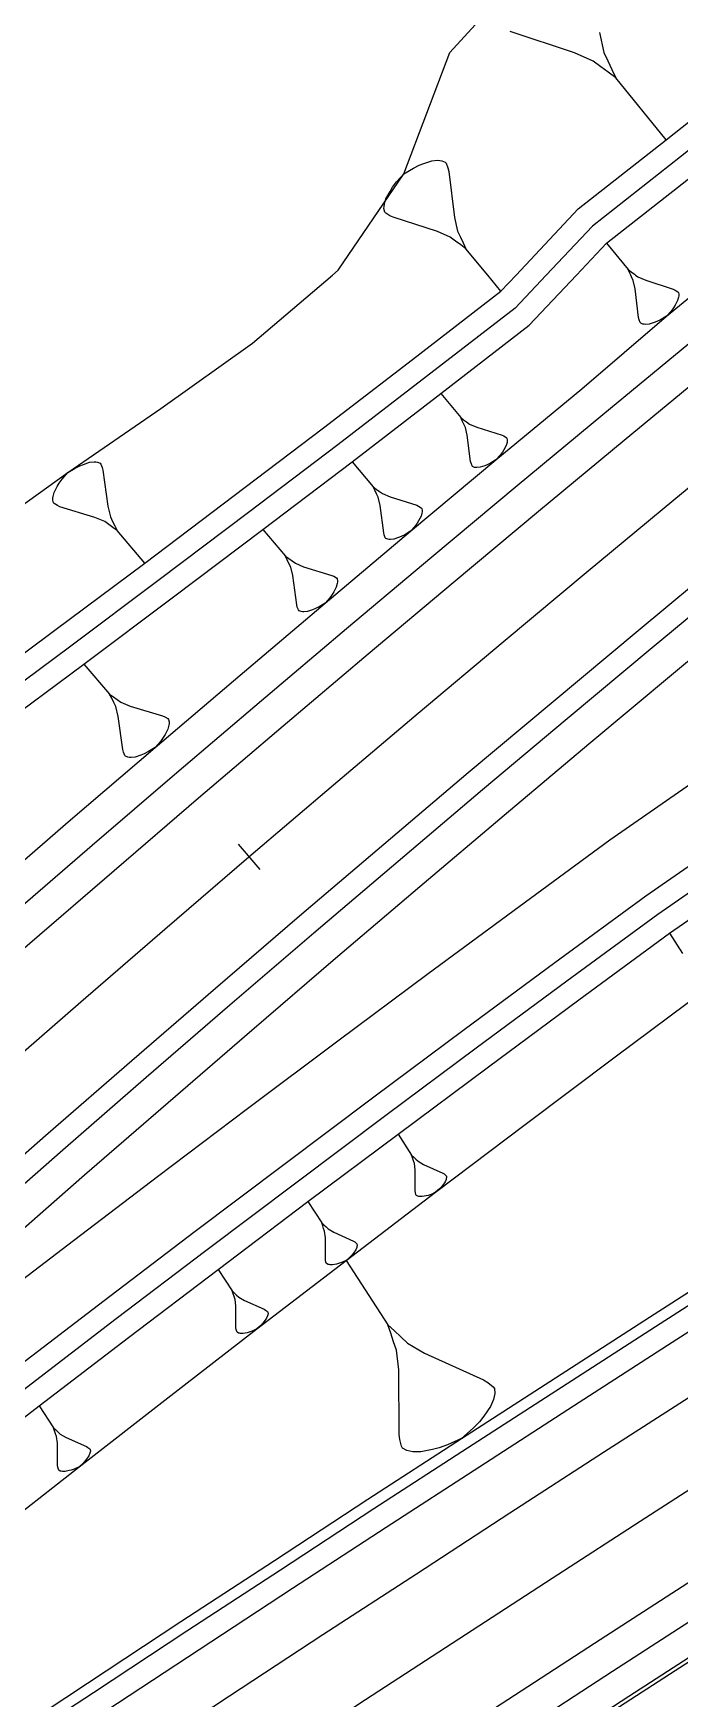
# Model space of a CAD drawing. Extents: x 387562 to 388546, y 804386 to 804945.
# Drawn here: x 387859.4 to 387888.5, y 804635.8 to 804710.9 of the extents above; entities that cross this region are included whole.
import ezdxf

# ---------------------------------------------------------------- set-up
doc = ezdxf.new("R2010")
doc.units = 0
doc.layers.get('0').update_dxf_attribs({"linetype": 'CONTINUOUS'})

msp = doc.modelspace()

# ---------------------------------------------------------------- linework, layer by layer
at = {"color": 7}
for p, q in [((387883.802, 804710.0188), (387880.9048, 804710.9698)), ((387884.9165, 804710.928), (387885.1176, 804710.0314)), ((387884.64, 804709.6417), (387883.802, 804710.0188)), ((387884.9794, 804709.3883), (387884.64, 804709.6417)), ((387885.1176, 804710.0314), (387885.2978, 804709.648)), ((387885.2978, 804709.648), (387885.4779, 804709.2647)), ((387885.3187, 804709.1348), (387884.9794, 804709.3883)), ((387885.6581, 804708.8813), (387885.3187, 804709.1348)), ((387885.4779, 804709.2647), (387885.6581, 804708.8813)), ((387887.931, 804706.0952), (387885.6581, 804708.8813)), ((387876.8022, 804704.9477), (387877.0107, 804705.0284)), ((387877.0107, 804705.0284), (387877.3731, 804705.1447)), ((387877.3731, 804705.1447), (387877.6266, 804705.1709)), ((387877.6266, 804705.1709), (387877.7261, 804705.1614)), ((387877.7261, 804705.1614), (387877.8256, 804705.152)), ((387877.8256, 804705.152), (387877.9702, 804705.0881)), ((387877.9702, 804705.0881), (387878.0153, 804705.0337)), ((387878.0153, 804705.0337), (387878.0959, 804704.8252)), ((387875.7767, 804704.1914), (387876.1129, 804704.5612)), ((387876.1129, 804704.5612), (387876.5393, 804704.822)), ((387876.5393, 804704.822), (387876.8022, 804704.9477)), ((387878.0959, 804704.8252), (387878.1315, 804704.6712)), ((387878.1315, 804704.6712), (387878.3861, 804702.5887)), ((387875.3032, 804703.4329), (387875.4855, 804703.7671)), ((387875.4855, 804703.7671), (387875.6039, 804703.9567)), ((387875.6039, 804703.9567), (387875.7767, 804704.1914)), ((387875.2111, 804702.9898), (387875.2205, 804703.0894)), ((387875.2467, 804702.8359), (387875.2111, 804702.9898)), ((387875.2205, 804703.0894), (387875.2299, 804703.1889)), ((387875.2299, 804703.1889), (387875.3032, 804703.4329)), ((387875.2917, 804702.7814), (387875.2467, 804702.8359)), ((387875.4813, 804702.663), (387875.2917, 804702.7814)), ((387875.6259, 804702.5991), (387875.4813, 804702.663)), ((387877.6236, 804701.9581), (387875.6259, 804702.5991)), ((387878.3861, 804702.5887), (387878.5286, 804701.9728)), ((387878.5286, 804701.9728), (387878.6543, 804701.7098)), ((387878.2018, 804701.7025), (387877.6236, 804701.9581)), ((387878.4365, 804701.5297), (387878.2018, 804701.7025)), ((387878.6711, 804701.3568), (387878.4365, 804701.5297)), ((387878.6543, 804701.7098), (387878.7801, 804701.4469)), ((387878.9058, 804701.184), (387878.6711, 804701.3568)), ((387878.7801, 804701.4469), (387878.9058, 804701.184)), ((387885.2364, 804701.4313), (387886.2099, 804700.246)), ((387879.8849, 804700), (387878.9058, 804701.184)), ((387880.4824, 804699.2775), (387879.8849, 804700)), ((387886.2099, 804700.246), (387886.3551, 804700.1384)), ((387886.2873, 804700.0828), (387886.2099, 804700.246)), ((387886.3266, 804700), (387886.2873, 804700.0828)), ((387886.3647, 804699.9195), (387886.3266, 804700)), ((387886.3551, 804700.1384), (387886.5002, 804700.0307)), ((387886.4421, 804699.7562), (387886.3647, 804699.9195)), ((387886.5292, 804699.374), (387886.4421, 804699.7562)), ((387886.5002, 804700.0307), (387886.5416, 804700)), ((387886.5416, 804700), (387886.6453, 804699.9231)), ((387886.6453, 804699.9231), (387887.0033, 804699.7634)), ((387887.0033, 804699.7634), (387888.2405, 804699.3619)), ((387886.6827, 804698.0824), (387886.5292, 804699.374)), ((387888.2405, 804699.3619), (387888.33, 804699.322)), ((387888.33, 804699.322), (387888.4473, 804699.2482)), ((387888.4848, 804698.9954), (387888.4388, 804698.8442)), ((387888.4473, 804699.2482), (387888.4751, 804699.2143)), ((387888.4751, 804699.2143), (387888.4969, 804699.1188)), ((387888.4908, 804699.0571), (387888.4848, 804698.9954)), ((387888.4969, 804699.1188), (387888.4908, 804699.0571)), ((387888.1437, 804698.375), (387887.9345, 804698.1464)), ((387888.2514, 804698.5201), (387888.1437, 804698.375)), ((387888.3251, 804698.6374), (387888.2514, 804698.5201)), ((387888.4388, 804698.8442), (387888.3251, 804698.6374)), ((387886.7045, 804697.9868), (387886.6827, 804698.0824)), ((387886.7541, 804697.8574), (387886.7045, 804697.9868)), ((387886.7819, 804697.8236), (387886.7541, 804697.8574)), ((387886.8714, 804697.7836), (387886.7819, 804697.8236)), ((387886.9331, 804697.7776), (387886.8714, 804697.7836)), ((387886.9948, 804697.7715), (387886.9331, 804697.7776)), ((387887.152, 804697.7873), (387886.9948, 804697.7715)), ((387887.3769, 804697.8586), (387887.152, 804697.7873)), ((387887.5063, 804697.9082), (387887.3769, 804697.8586)), ((387887.6696, 804697.9856), (387887.5063, 804697.9082)), ((387887.9345, 804698.1464), (387887.6696, 804697.9856)), ((387877.7729, 804694.6539), (387878.6697, 804693.5767)), ((387878.6697, 804693.5767), (387878.8029, 804693.4793)), ((387878.7414, 804693.428), (387878.6697, 804693.5767)), ((387878.8131, 804693.2793), (387878.7414, 804693.428)), ((387878.8029, 804693.4793), (387878.9362, 804693.3818)), ((387878.8848, 804693.1306), (387878.8131, 804693.2793)), ((387878.9667, 804692.7819), (387878.8848, 804693.1306)), ((387878.9362, 804693.3818), (387879.0695, 804693.2843)), ((387879.0695, 804693.2843), (387879.3976, 804693.1406)), ((387879.3976, 804693.1406), (387880.5305, 804692.7812)), ((387879.1149, 804691.6025), (387878.9667, 804692.7819)), ((387880.5305, 804692.7812), (387880.6125, 804692.7453)), ((387880.7149, 804692.3094), (387880.6123, 804692.1197)), ((387880.6125, 804692.7453), (387880.7202, 804692.6786)), ((387880.756, 804692.4478), (387880.7149, 804692.3094)), ((387880.7202, 804692.6786), (387880.7458, 804692.6478)), ((387880.7458, 804692.6478), (387880.7663, 804692.5606)), ((387880.7611, 804692.5042), (387880.756, 804692.4478)), ((387880.7663, 804692.5606), (387880.7611, 804692.5042)), ((387861.5129, 804691.401), (387861.6746, 804691.4661)), ((387861.6746, 804691.4661), (387861.9559, 804691.5605)), ((387861.9559, 804691.5605), (387862.1533, 804691.5836)), ((387862.1533, 804691.5836), (387862.231, 804691.5773)), ((387862.231, 804691.5773), (387862.3087, 804691.571)), ((387862.3087, 804691.571), (387862.4221, 804691.5227)), ((387862.4221, 804691.5227), (387862.4578, 804691.4807)), ((387862.4578, 804691.4807), (387862.5228, 804691.319)), ((387873.7749, 804691.5862), (387874.7237, 804690.4543)), ((387879.1354, 804691.5154), (387879.1149, 804691.6025)), ((387879.1814, 804691.3974), (387879.1354, 804691.5154)), ((387880.0172, 804691.5201), (387879.8685, 804691.4484)), ((387880.2583, 804691.6687), (387880.0172, 804691.5201)), ((387880.4481, 804691.8788), (387880.2583, 804691.6687)), ((387880.5456, 804692.0121), (387880.4481, 804691.8788)), ((387880.6123, 804692.1197), (387880.5456, 804692.0121)), ((387860.5889, 804690.6159), (387860.7212, 804690.8007)), ((387860.7212, 804690.8007), (387860.9795, 804691.0925)), ((387860.9795, 804691.0925), (387861.3092, 804691.3003)), ((387861.3092, 804691.3003), (387861.5129, 804691.401)), ((387862.5228, 804691.319), (387862.5522, 804691.1993)), ((387862.5522, 804691.1993), (387862.7724, 804689.5783)), ((387879.2071, 804691.3666), (387879.1814, 804691.3974)), ((387879.2891, 804691.3307), (387879.2071, 804691.3666)), ((387879.3455, 804691.3256), (387879.2891, 804691.3307)), ((387879.4019, 804691.3204), (387879.3455, 804691.3256)), ((387879.5455, 804691.3357), (387879.4019, 804691.3204)), ((387879.7506, 804691.4023), (387879.5455, 804691.3357)), ((387879.8685, 804691.4484), (387879.7506, 804691.4023)), ((387860.299, 804689.9357), (387860.3053, 804690.0134)), ((387860.3053, 804690.0134), (387860.3599, 804690.2044)), ((387860.3599, 804690.2044), (387860.4985, 804690.4669)), ((387860.4985, 804690.4669), (387860.5889, 804690.6159)), ((387874.7237, 804690.4543), (387874.8645, 804690.352)), ((387874.7998, 804690.2978), (387874.7237, 804690.4543)), ((387874.8759, 804690.1413), (387874.7998, 804690.2978)), ((387874.8645, 804690.352), (387875.0053, 804690.2498)), ((387874.952, 804689.9849), (387874.8759, 804690.1413)), ((387875.0395, 804689.6177), (387874.952, 804689.9849)), ((387875.0053, 804690.2498), (387875.146, 804690.1475)), ((387875.146, 804690.1475), (387875.4923, 804689.9972)), ((387875.4923, 804689.9972), (387876.6875, 804689.6225)), ((387860.2927, 804689.858), (387860.299, 804689.9357)), ((387860.322, 804689.7383), (387860.2927, 804689.858)), ((387860.3577, 804689.6963), (387860.322, 804689.7383)), ((387860.5068, 804689.606), (387860.3577, 804689.6963)), ((387860.6202, 804689.5577), (387860.5068, 804689.606)), ((387862.1843, 804689.0786), (387860.6202, 804689.5577)), ((387862.7724, 804689.5783), (387862.8898, 804689.0995)), ((387875.1998, 804688.3754), (387875.0395, 804689.6177)), ((387876.6875, 804689.6225), (387876.774, 804689.5849)), ((387876.774, 804689.5849), (387876.8877, 804689.515)), ((387876.9262, 804689.272), (387876.8834, 804689.1259)), ((387876.8877, 804689.515), (387876.9148, 804689.4826)), ((387876.9148, 804689.4826), (387876.9367, 804689.3909)), ((387876.9315, 804689.3314), (387876.9262, 804689.272)), ((387876.9367, 804689.3909), (387876.9315, 804689.3314)), ((387862.6378, 804688.8854), (387862.1843, 804689.0786)), ((387862.8226, 804688.7531), (387862.6378, 804688.8854)), ((387863.0073, 804688.6208), (387862.8226, 804688.7531)), ((387862.8898, 804689.0995), (387862.9906, 804688.8958)), ((387862.9906, 804688.8958), (387863.0913, 804688.6921)), ((387863.1921, 804688.4884), (387863.0073, 804688.6208)), ((387863.0913, 804688.6921), (387863.1921, 804688.4884)), ((387864.4411, 804687.0184), (387863.1921, 804688.4884)), ((387869.7627, 804688.5331), (387870.7726, 804687.3365)), ((387876.6038, 804688.6713), (387876.4045, 804688.4492)), ((387876.706, 804688.812), (387876.6038, 804688.6713)), ((387876.7759, 804688.9257), (387876.706, 804688.812)), ((387876.8834, 804689.1259), (387876.7759, 804688.9257)), ((387875.2217, 804688.2836), (387875.1998, 804688.3754)), ((387875.2707, 804688.1595), (387875.2217, 804688.2836)), ((387875.2978, 804688.1272), (387875.2707, 804688.1595)), ((387875.3843, 804688.0896), (387875.2978, 804688.1272)), ((387875.4438, 804688.0844), (387875.3843, 804688.0896)), ((387875.5032, 804688.0791), (387875.4438, 804688.0844)), ((387875.6545, 804688.0958), (387875.5032, 804688.0791)), ((387875.8704, 804688.1666), (387875.6545, 804688.0958)), ((387875.9945, 804688.2156), (387875.8704, 804688.1666)), ((387876.151, 804688.2917), (387875.9945, 804688.2156)), ((387876.4045, 804688.4492), (387876.151, 804688.2917)), ((387870.7726, 804687.3365), (387870.9222, 804687.2286)), ((387870.8538, 804687.1709), (387870.7726, 804687.3365)), ((387870.935, 804687.0053), (387870.8538, 804687.1709)), ((387870.9222, 804687.2286), (387871.0718, 804687.1207)), ((387871.0162, 804686.8397), (387870.935, 804687.0053)), ((387871.0718, 804687.1207), (387871.2214, 804687.0128)), ((387871.2214, 804687.0128), (387871.589, 804686.8547)), ((387871.1103, 804686.4507), (387871.0162, 804686.8397)), ((387871.2846, 804685.1344), (387871.1103, 804686.4507)), ((387871.589, 804686.8547), (387872.8573, 804686.4616)), ((387872.8573, 804686.4616), (387872.9492, 804686.4221)), ((387872.9492, 804686.4221), (387873.0699, 804686.3484)), ((387873.0699, 804686.3484), (387873.0988, 804686.3142)), ((387873.0988, 804686.3142), (387873.1223, 804686.217)), ((387873.1223, 804686.217), (387873.117, 804686.1539)), ((387872.7719, 804685.453), (387872.5615, 804685.2168)), ((387872.8798, 804685.6026), (387872.7719, 804685.453)), ((387872.9536, 804685.7233), (387872.8798, 804685.6026)), ((387873.0668, 804685.9359), (387872.9536, 804685.7233)), ((387873.1116, 804686.0909), (387873.0668, 804685.9359)), ((387873.117, 804686.1539), (387873.1116, 804686.0909)), ((387871.3082, 804685.0371), (387871.2846, 804685.1344)), ((387871.3605, 804684.9057), (387871.3082, 804685.0371)), ((387871.3894, 804684.8715), (387871.3605, 804684.9057)), ((387871.4813, 804684.832), (387871.3894, 804684.8715)), ((387871.5443, 804684.8267), (387871.4813, 804684.832)), ((387871.6074, 804684.8213), (387871.5443, 804684.8267)), ((387871.7676, 804684.8395), (387871.6074, 804684.8213)), ((387871.9963, 804684.9154), (387871.7676, 804684.8395)), ((387872.1277, 804684.9678), (387871.9963, 804684.9154)), ((387872.2933, 804685.049), (387872.1277, 804684.9678)), ((387872.5615, 804685.2168), (387872.2933, 804685.049)), ((387861.6949, 804682.4696), (387862.8542, 804681.1144)), ((387862.8542, 804681.1144), (387863.0254, 804680.9926)), ((387862.948, 804680.9264), (387862.8542, 804681.1144)), ((387863.0254, 804680.9926), (387863.1966, 804680.8709)), ((387863.0418, 804680.7384), (387862.948, 804680.9264)), ((387863.1355, 804680.5504), (387863.0418, 804680.7384)), ((387863.2456, 804680.1081), (387863.1355, 804680.5504)), ((387863.1966, 804680.8709), (387863.3679, 804680.7491)), ((387863.3679, 804680.7491), (387863.7877, 804680.5718)), ((387863.7877, 804680.5718), (387865.2353, 804680.1338)), ((387863.4542, 804678.6101), (387863.2456, 804680.1081)), ((387865.2353, 804680.1338), (387865.3403, 804680.0895)), ((387865.3403, 804680.0895), (387865.4784, 804680.0064)), ((387865.4779, 804679.5367), (387865.3506, 804679.2936)), ((387865.5278, 804679.7135), (387865.4779, 804679.5367)), ((387865.4784, 804680.0064), (387865.5115, 804679.9677)), ((387865.5115, 804679.9677), (387865.539, 804679.8571)), ((387865.5334, 804679.7853), (387865.5278, 804679.7135)), ((387865.539, 804679.8571), (387865.5334, 804679.7853)), ((387864.9078, 804678.7137), (387864.6037, 804678.5206)), ((387865.1458, 804678.9843), (387864.9078, 804678.7137)), ((387865.2675, 804679.1555), (387865.1458, 804678.9843)), ((387865.3506, 804679.2936), (387865.2675, 804679.1555)), ((387863.4817, 804678.4996), (387863.4542, 804678.6101)), ((387863.5423, 804678.3503), (387863.4817, 804678.4996)), ((387863.5755, 804678.3116), (387863.5423, 804678.3503)), ((387863.6804, 804678.2672), (387863.5755, 804678.3116)), ((387863.7523, 804678.2616), (387863.6804, 804678.2672)), ((387863.8241, 804678.2561), (387863.7523, 804678.2616)), ((387864.0065, 804678.278), (387863.8241, 804678.2561)), ((387864.2664, 804678.3662), (387864.0065, 804678.278)), ((387864.4157, 804678.4268), (387864.2664, 804678.3662)), ((387864.6037, 804678.5206), (387864.4157, 804678.4268)), ((387888.0797, 804670.3343), (387888.6615, 804669.4214)), ((387875.8466, 804661.2838), (387876.4574, 804660.3381)), ((387876.4574, 804660.3381), (387876.5542, 804660.2474)), ((387876.5001, 804660.2125), (387876.4574, 804660.3381)), ((387876.5429, 804660.087), (387876.5001, 804660.2125)), ((387876.5857, 804659.9615), (387876.5429, 804660.087)), ((387876.5542, 804660.2474), (387876.651, 804660.1568)), ((387876.6172, 804659.6755), (387876.5857, 804659.9615)), ((387876.651, 804660.1568), (387876.7478, 804660.0662)), ((387876.7478, 804660.0662), (387876.9955, 804659.9198)), ((387876.6211, 804658.7208), (387876.6172, 804659.6755)), ((387876.9955, 804659.9198), (387877.8641, 804659.5235)), ((387877.8641, 804659.5235), (387877.926, 804659.4869)), ((387877.926, 804659.4869), (387878.0054, 804659.4233)), ((387878.0115, 804659.2358), (387877.9654, 804659.1294)), ((387878.0054, 804659.4233), (387878.0228, 804659.3963)), ((387878.0211, 804659.2803), (387878.0115, 804659.2358)), ((387878.0307, 804659.3248), (387878.0211, 804659.2803)), ((387878.0228, 804659.3963), (387878.0307, 804659.3248)), ((387876.629, 804658.6493), (387876.6211, 804658.7208)), ((387876.6543, 804658.5508), (387876.629, 804658.6493)), ((387876.6718, 804658.5238), (387876.6543, 804658.5508)), ((387876.7337, 804658.4872), (387876.6718, 804658.5238)), ((387876.7782, 804658.4776), (387876.7337, 804658.4872)), ((387876.8227, 804658.4681), (387876.7782, 804658.4776)), ((387876.9386, 804658.4664), (387876.8227, 804658.4681)), ((387877.1086, 804658.4996), (387876.9386, 804658.4664)), ((387877.2071, 804658.5249), (387877.1086, 804658.4996)), ((387877.3327, 804658.5677), (387877.2071, 804658.5249)), ((387877.5392, 804658.6628), (387877.3327, 804658.5677)), ((387877.7109, 804658.812), (387877.5392, 804658.6628)), ((387877.8016, 804658.9088), (387877.7109, 804658.812)), ((387877.8652, 804658.9882), (387877.8016, 804658.9088)), ((387877.9654, 804659.1294), (387877.8652, 804658.9882)), ((387871.789, 804658.2409), (387872.4094, 804657.2843)), ((387872.4094, 804657.2843), (387872.5077, 804657.1927)), ((387872.453, 804657.1572), (387872.4094, 804657.2843)), ((387872.4966, 804657.0302), (387872.453, 804657.1572)), ((387872.5402, 804656.9031), (387872.4966, 804657.0302)), ((387872.5077, 804657.1927), (387872.6059, 804657.1011)), ((387872.6059, 804657.1011), (387872.7042, 804657.0095)), ((387872.7042, 804657.0095), (387872.9553, 804656.8618)), ((387872.5727, 804656.6136), (387872.5402, 804656.9031)), ((387872.5786, 804655.6466), (387872.5727, 804656.6136)), ((387872.9553, 804656.8618), (387873.8358, 804656.4621)), ((387873.8358, 804656.4621), (387873.8986, 804656.4252)), ((387873.8986, 804656.4252), (387873.9791, 804656.3609)), ((387873.9791, 804656.3609), (387873.9969, 804656.3336)), ((387873.9954, 804656.2162), (387873.9858, 804656.1711)), ((387874.005, 804656.2612), (387873.9954, 804656.2162)), ((387873.9969, 804656.3336), (387874.005, 804656.2612)), ((387872.5867, 804655.5743), (387872.5786, 804655.6466)), ((387872.6126, 804655.4745), (387872.5867, 804655.5743)), ((387872.6303, 804655.4472), (387872.6126, 804655.4745)), ((387872.6931, 804655.4103), (387872.6303, 804655.4472)), ((387873.1725, 804655.4494), (387873.0728, 804655.4236)), ((387873.2995, 804655.493), (387873.1725, 804655.4494)), ((387873.5086, 804655.5898), (387873.2995, 804655.493)), ((387873.6822, 804655.7412), (387873.5086, 804655.5898)), ((387873.5086, 804655.5898), (387875.3856, 804652.696)), ((387873.7738, 804655.8394), (387873.6822, 804655.7412)), ((387873.838, 804655.9199), (387873.7738, 804655.8394)), ((387873.9392, 804656.0632), (387873.838, 804655.9199)), ((387873.9858, 804656.1711), (387873.9392, 804656.0632)), ((387867.7414, 804655.185), (387868.3717, 804654.2176)), ((387872.7381, 804655.4007), (387872.6931, 804655.4103)), ((387872.7832, 804655.3911), (387872.7381, 804655.4007)), ((387872.9006, 804655.3896), (387872.7832, 804655.3911)), ((387873.0728, 804655.4236), (387872.9006, 804655.3896)), ((387868.3717, 804654.2176), (387868.4713, 804654.125)), ((387868.416, 804654.089), (387868.3717, 804654.2176)), ((387868.4604, 804653.9605), (387868.416, 804654.089)), ((387868.5048, 804653.8319), (387868.4604, 804653.9605)), ((387868.4713, 804654.125), (387868.571, 804654.0325)), ((387868.571, 804654.0325), (387868.6707, 804653.9399)), ((387868.6707, 804653.9399), (387868.9253, 804653.7908)), ((387868.5383, 804653.5387), (387868.5048, 804653.8319)), ((387868.5463, 804652.5596), (387868.5383, 804653.5387)), ((387868.9253, 804653.7908), (387869.8177, 804653.3879)), ((387869.8177, 804653.3879), (387869.8814, 804653.3507)), ((387869.8814, 804653.3507), (387869.9631, 804653.2857)), ((387869.9631, 804653.2857), (387869.9811, 804653.2581)), ((387869.9895, 804653.1848), (387869.9798, 804653.1392)), ((387869.9811, 804653.2581), (387869.9895, 804653.1848)), ((387868.5546, 804652.4863), (387868.5463, 804652.5596)), ((387868.581, 804652.3853), (387868.5546, 804652.4863)), ((387869.4881, 804652.5038), (387869.2766, 804652.4054)), ((387869.6636, 804652.6575), (387869.4881, 804652.5038)), ((387869.7562, 804652.7572), (387869.6636, 804652.6575)), ((387869.8211, 804652.8389), (387869.7562, 804652.7572)), ((387869.9233, 804652.9842), (387869.8211, 804652.8389)), ((387869.9702, 804653.0935), (387869.9233, 804652.9842)), ((387869.9798, 804653.1392), (387869.9702, 804653.0935)), ((387875.3856, 804652.696), (387875.6828, 804652.4189)), ((387875.5174, 804652.3116), (387875.3856, 804652.696)), ((387868.599, 804652.3577), (387868.581, 804652.3853)), ((387868.6627, 804652.3204), (387868.599, 804652.3577)), ((387868.7083, 804652.3108), (387868.6627, 804652.3204)), ((387868.754, 804652.3012), (387868.7083, 804652.3108)), ((387868.8729, 804652.2999), (387868.754, 804652.3012)), ((387869.0471, 804652.3347), (387868.8729, 804652.2999)), ((387869.1481, 804652.361), (387869.0471, 804652.3347)), ((387869.2766, 804652.4054), (387869.1481, 804652.361)), ((387875.6493, 804651.9273), (387875.5174, 804652.3116)), ((387875.7811, 804651.5429), (387875.6493, 804651.9273)), ((387875.6828, 804652.4189), (387875.98, 804652.1418)), ((387875.98, 804652.1418), (387876.2772, 804651.8647)), ((387876.2772, 804651.8647), (387877.0369, 804651.4178)), ((387875.8794, 804650.667), (387875.7811, 804651.5429)), ((387877.0369, 804651.4178), (387879.7005, 804650.2089)), ((387875.8973, 804647.7419), (387875.8794, 804650.667)), ((387879.7005, 804650.2089), (387879.8905, 804650.0971)), ((387879.8905, 804650.0971), (387880.134, 804649.9027)), ((387880.134, 804649.9027), (387880.1877, 804649.82)), ((387880.1832, 804649.4647), (387880.1541, 804649.3284)), ((387880.2122, 804649.601), (387880.1832, 804649.4647)), ((387880.1877, 804649.82), (387880.2122, 804649.601)), ((387859.6767, 804649.0346), (387860.3267, 804648.0456)), ((387880.0134, 804649.0022), (387879.7072, 804648.5687)), ((387880.1541, 804649.3284), (387880.0134, 804649.0022)), ((387860.3267, 804648.0456), (387860.4292, 804647.9511)), ((387860.3727, 804647.914), (387860.3267, 804648.0456)), ((387860.4292, 804647.9511), (387860.5318, 804647.8566)), ((387879.2357, 804648.0279), (387878.7106, 804647.5698)), ((387879.5128, 804648.3251), (387879.2357, 804648.0279)), ((387879.7072, 804648.5687), (387879.5128, 804648.3251)), ((387860.4187, 804647.7824), (387860.3727, 804647.914)), ((387860.4647, 804647.6508), (387860.4187, 804647.7824)), ((387860.5003, 804647.3504), (387860.4647, 804647.6508)), ((387860.5124, 804646.3468), (387860.5003, 804647.3504)), ((387860.5318, 804647.8566), (387860.6343, 804647.7622)), ((387860.6343, 804647.7622), (387860.8959, 804647.6104)), ((387860.8959, 804647.6104), (387861.8123, 804647.2011)), ((387861.8123, 804647.2011), (387861.8777, 804647.1631)), ((387875.9219, 804647.5229), (387875.8973, 804647.7419)), ((387876.0001, 804647.2213), (387875.9219, 804647.5229)), ((387876.0537, 804647.1386), (387876.0001, 804647.2213)), ((387878.0782, 804647.2771), (387877.6939, 804647.1453)), ((387878.7106, 804647.5698), (387878.0782, 804647.2771)), ((387861.6573, 804646.4518), (387861.4781, 804646.2936)), ((387861.7518, 804646.5544), (387861.6573, 804646.4518)), ((387861.818, 804646.6383), (387861.7518, 804646.5544)), ((387861.9221, 804646.7877), (387861.818, 804646.6383)), ((387861.8777, 804647.1631), (387861.9617, 804647.0969)), ((387861.9698, 804646.8999), (387861.9221, 804646.7877)), ((387861.9617, 804647.0969), (387861.9803, 804647.0687)), ((387861.9794, 804646.9468), (387861.9698, 804646.8999)), ((387861.9891, 804646.9936), (387861.9794, 804646.9468)), ((387861.9803, 804647.0687), (387861.9891, 804646.9936)), ((387876.2436, 804647.0269), (387876.0537, 804647.1386)), ((387876.3799, 804646.9978), (387876.2436, 804647.0269)), ((387876.5162, 804646.9688), (387876.3799, 804646.9978)), ((387876.8715, 804646.9643), (387876.5162, 804646.9688)), ((387877.3922, 804647.0671), (387876.8715, 804646.9643)), ((387877.6939, 804647.1453), (387877.3922, 804647.0671)), ((387860.5213, 804646.2717), (387860.5124, 804646.3468)), ((387860.5488, 804646.1684), (387860.5213, 804646.2717)), ((387860.5673, 804646.1401), (387860.5488, 804646.1684)), ((387860.6327, 804646.1022), (387860.5673, 804646.1401)), ((387860.6796, 804646.0925), (387860.6327, 804646.1022)), ((387860.7264, 804646.0828), (387860.6796, 804646.0925)), ((387860.8483, 804646.082), (387860.7264, 804646.0828)), ((387861.0267, 804646.1183), (387860.8483, 804646.082)), ((387861.1301, 804646.1458), (387861.0267, 804646.1183)), ((387861.2617, 804646.1918), (387861.1301, 804646.1458)), ((387861.4781, 804646.2936), (387861.2617, 804646.1918))]:
    msp.add_line(p, q, dxfattribs=at)
at = {"color": 3}
msp.add_line((387868.6456, 804674.3443), (387869.6206, 804673.2044), dxfattribs=at)
at = {"color": 7, "linetype": 'CONTINUOUS'}
for points in [[(387872.8916, 804700), (387873.1432, 804700.2143), (387876.1129, 804704.5612), (387878.179, 804710.0235), (387881.6317, 804713.8168), (387885.3496, 804717.2909), (387889.1788, 804720.6303), (387891.2748, 804722.5109), (387892.9566, 804724.0363), (387896.8959, 804727.242)], [(387900, 804714.4636), (387898.6204, 804713.3486), (387896.4467, 804711.5991), (387892.5114, 804708.4519), (387888.5632, 804705.3203), (387884.6017, 804702.204), (387882.5259, 804700)], [(387883.8886, 804700), (387885.2364, 804701.4313), (387889.1953, 804704.5455), (387893.141, 804707.675), (387897.0737, 804710.8201), (387899.2459, 804712.5684), (387900, 804713.1778)], [(387800, 804640.5781), (387803.1899, 804642.417), (387807.1902, 804645.4463), (387811.1974, 804648.468), (387814.9337, 804651.7908), (387818.6479, 804655.1382), (387822.5172, 804658.3132), (387826.4444, 804661.4237), (387828.247, 804663.1849), (387830.0459, 804664.9435), (387833.5866, 804668.5817), (387836.4143, 804671.4993), (387837.1208, 804672.2306), (387840.6683, 804675.8685), (387844.5513, 804679.1259), (387848.6357, 804682.1501), (387852.7284, 804685.1607), (387856.8416, 804688.1432), (387860.9795, 804691.0925), (387865.1622, 804693.9842), (387869.2923, 804696.9337), (387872.8916, 804700)], [(387882.5259, 804700), (387881.1196, 804698.5069), (387877.133, 804695.4223), (387873.1325, 804692.3525), (387869.1177, 804689.2973), (387865.0886, 804686.2564), (387861.0449, 804683.2295), (387856.9863, 804680.2166), (387852.9125, 804677.2174), (387848.8235, 804674.2317), (387844.872, 804671.0849), (387841.1027, 804667.7299), (387840.3468, 804667.0604), (387837.332, 804664.3765), (387833.5834, 804660.9984), (387831.7304, 804659.313), (387829.8713, 804657.6146), (387825.9258, 804654.5243), (387821.9915, 804651.4217), (387818.0683, 804648.3066), (387814.9522, 804645.8172)], [(387815.5409, 804645.0096), (387818.7371, 804647.5632), (387822.6603, 804650.6782), (387826.5946, 804653.7809), (387830.5401, 804656.8712), (387832.3992, 804658.5695), (387834.251, 804660.2539), (387837.9971, 804663.6297), (387841.0099, 804666.3119), (387841.7653, 804666.981), (387845.5321, 804670.3338), (387845.379, 804670.508), (387849.4811, 804673.4783), (387853.5676, 804676.4619), (387857.6388, 804679.4589), (387861.6949, 804682.4696), (387865.7361, 804685.4943), (387869.7627, 804688.5331), (387873.7749, 804691.5862), (387877.7729, 804694.6539), (387881.7569, 804697.7363), (387883.8886, 804700)], [(387818.1595, 804633.2536), (387821.8766, 804636.5977), (387825.5937, 804639.9418), (387829.3109, 804643.2859), (387833.028, 804646.63), (387836.7451, 804649.9741), (387838.617, 804651.6582), (387840.4679, 804653.3206), (387844.2047, 804656.6601), (387847.2019, 804659.3224), (387847.9527, 804659.9872), (387851.7118, 804663.3017), (387855.4819, 804666.6037), (387859.263, 804669.8931), (387863.055, 804673.1699), (387866.858, 804676.434), (387870.6717, 804679.6854), (387874.4964, 804682.9241), (387878.3317, 804686.1501), (387882.1778, 804689.3632), (387886.0346, 804692.5635), (387889.9021, 804695.7509), (387893.7801, 804698.9254), (387895.1018, 804700)], [(387824.2175, 804633.9957), (387827.9346, 804637.3398), (387831.6517, 804640.6839), (387835.3688, 804644.028), (387839.086, 804647.3722), (387840.9579, 804649.0563), (387842.8044, 804650.7147), (387846.5326, 804654.0465), (387849.5228, 804656.7026), (387850.2719, 804657.3658), (387854.0222, 804660.6726), (387857.7835, 804663.9669), (387861.5558, 804667.2487), (387865.339, 804670.5178), (387869.1331, 804673.7744), (387872.938, 804677.0182), (387876.7537, 804680.2494), (387880.5802, 804683.4678), (387884.4173, 804686.6735), (387888.2651, 804689.8663), (387892.1236, 804693.0463), (387895.9926, 804696.2134), (387899.8722, 804699.3676), (387900, 804699.4708)], [(387830.2755, 804634.7378), (387833.9926, 804638.082), (387837.7097, 804641.4261), (387841.4268, 804644.7702), (387843.2988, 804646.4543), (387845.141, 804648.1089), (387848.8605, 804651.4329), (387851.8437, 804654.0828), (387852.591, 804654.7444), (387856.3326, 804658.0435), (387860.0852, 804661.3302), (387863.8486, 804664.6043), (387867.623, 804667.8658), (387871.4082, 804671.1147), (387875.2043, 804674.351), (387879.0111, 804677.5746), (387882.8286, 804680.7855), (387886.6568, 804683.9837), (387890.4956, 804687.1691), (387894.3451, 804690.3417), (387898.2051, 804693.5014), (387900, 804694.9607)], [(387900, 804679.7686), (387895.8783, 804676.9459), (387891.7055, 804674.0684), (387887.5423, 804671.1776), (387883.4529, 804668.1727), (387879.3735, 804665.1548), (387875.3041, 804662.1238), (387871.2448, 804659.0799), (387867.1955, 804656.0229), (387863.1564, 804652.9531), (387859.1275, 804649.8703), (387855.1088, 804646.7747), (387853.243, 804645.3304), (387851.0997, 804643.6673), (387847.0966, 804640.5535)], [(387847.6508, 804639.7211), (387851.6522, 804642.8338), (387853.7946, 804644.4963), (387855.6596, 804645.9401), (387859.6767, 804649.0346), (387863.7039, 804652.1163), (387867.7414, 804655.185), (387871.789, 804658.2409), (387875.8466, 804661.2838), (387879.9144, 804664.3136), (387883.9921, 804667.3305), (387888.0797, 804670.3343), (387892.2413, 804673.2241), (387896.4123, 804676.1005), (387900, 804678.5575)], [(387849.5351, 804636.891), (387853.5088, 804640.0333), (387855.6364, 804641.7117), (387857.4886, 804643.1693), (387861.4781, 804646.2936), (387865.478, 804649.4051), (387869.4881, 804652.5038), (387873.5086, 804655.5898), (387877.5392, 804658.6628), (387881.5801, 804661.7229), (387885.6311, 804664.7702), (387889.6921, 804667.8044), (387893.8686, 804670.6595), (387898.0545, 804673.5011), (387900, 804674.8126)], [(387815.0252, 804600), (387818.2625, 804602.2454), (387822.3981, 804605.1016), (387826.5394, 804607.9495), (387830.6863, 804610.7891), (387834.8389, 804613.6204), (387838.9972, 804616.4434), (387843.1611, 804619.2581), (387847.3307, 804622.0645), (387851.5058, 804624.8625), (387855.6866, 804627.6521), (387859.8729, 804630.4334), (387862.1142, 804631.9176), (387864.0647, 804633.2063), (387868.2621, 804635.9709), (387872.465, 804638.727), (387876.6734, 804641.4747), (387880.8873, 804644.214), (387885.1067, 804646.9448), (387889.3315, 804649.6672), (387893.5618, 804652.3812), (387897.7975, 804655.0867), (387900, 804656.4873)], [(387821.1703, 804600), (387824.3842, 804602.2197), (387828.5197, 804605.0636), (387832.6609, 804607.8993), (387836.8077, 804610.7267), (387840.9602, 804613.5457), (387845.1183, 804616.3565), (387849.2821, 804619.159), (387853.4514, 804621.9531), (387857.6263, 804624.7388), (387861.8068, 804627.5162), (387864.045, 804628.9983), (387865.9928, 804630.2853), (387870.1843, 804633.046), (387874.3814, 804635.7982), (387878.5839, 804638.5421), (387882.792, 804641.2776), (387887.0055, 804644.0046), (387891.2244, 804646.7233), (387895.4488, 804649.4334), (387899.6786, 804652.1351), (387900, 804652.3395)], [(387827.3333, 804600), (387830.5, 804602.1778), (387834.6354, 804605.0095), (387838.7765, 804607.8329), (387842.9232, 804610.648), (387847.0755, 804613.4549), (387851.2334, 804616.2534), (387855.397, 804619.0436), (387859.566, 804621.8255), (387863.7407, 804624.5991), (387865.9758, 804626.0791), (387867.9209, 804627.3642), (387872.1066, 804630.1211), (387876.2978, 804632.8695), (387880.4945, 804635.6096), (387884.6966, 804638.3412), (387888.9042, 804641.0645), (387893.1173, 804643.7793), (387897.3358, 804646.4857), (387900, 804648.1874)]]:
    msp.add_lwpolyline(points, dxfattribs=at)
at = {"color": 1, "linetype": 'CONTINUOUS'}
for points in [[(387881.1629, 804700), (387883.967, 804702.9768), (387887.931, 804706.0952), (387891.8819, 804709.2289), (387895.8198, 804712.3782), (387897.9949, 804714.1288), (387899.745, 804715.5432), (387900, 804715.7505)], [(387814.3166, 804646.5872), (387817.3995, 804649.05), (387821.3226, 804652.1651), (387825.257, 804655.2677), (387829.2025, 804658.358), (387831.0616, 804660.0564), (387832.9158, 804661.743), (387836.6669, 804665.1232), (387839.6837, 804667.8089), (387840.44, 804668.4789), (387844.2119, 804671.8361), (387848.1659, 804674.985), (387852.2574, 804677.973), (387856.3337, 804680.9744), (387860.3948, 804683.9894), (387864.4411, 804687.0184), (387868.4728, 804690.0615), (387872.4901, 804693.1189), (387876.4932, 804696.1908), (387880.4824, 804699.2775), (387881.1629, 804700)], [(387816.1531, 804635.4838), (387819.8702, 804638.8279), (387823.5873, 804642.172), (387827.3044, 804645.5162), (387831.0215, 804648.8603), (387834.7386, 804652.2044), (387836.611, 804653.8889), (387838.4651, 804655.5542), (387842.2094, 804658.9004), (387845.2125, 804661.568), (387845.9649, 804662.2341), (387849.7315, 804665.5552), (387853.5091, 804668.8638), (387857.2977, 804672.1598), (387861.0973, 804675.4431), (387864.9078, 804678.7137), (387868.7292, 804681.9716), (387872.5615, 804685.2168), (387876.4045, 804688.4492), (387880.2583, 804691.6687), (387884.1228, 804694.8754), (387887.9345, 804698.1464), (387890.1988, 804700)], [(387831.9476, 804632.8793), (387835.6647, 804636.2234), (387839.3818, 804639.5675), (387843.0989, 804642.9116), (387844.9704, 804644.5953), (387846.81, 804646.2476), (387850.5233, 804649.566), (387853.5015, 804652.2115), (387854.2476, 804652.872), (387857.9829, 804656.1656), (387861.7292, 804659.4468), (387865.4864, 804662.7154), (387869.2544, 804665.9715), (387873.0333, 804669.215), (387876.823, 804672.4458), (387880.6235, 804675.6641), (387884.4346, 804678.8696), (387888.2564, 804682.0625), (387892.0889, 804685.2425), (387896.1229, 804688.1772), (387899.8177, 804691.5247), (387900, 804691.6888)], [(387844.8797, 804643.883), (387848.8895, 804647.0012), (387851.0364, 804648.6667), (387852.9053, 804650.113), (387856.9306, 804653.213), (387860.9663, 804656.3002), (387865.0121, 804659.3744), (387869.068, 804662.4357), (387873.1341, 804665.484), (387877.2102, 804668.5193), (387881.2964, 804671.5416), (387885.3925, 804674.5507), (387889.5625, 804677.4459), (387893.742, 804680.3277), (387897.9309, 804683.196), (387900, 804685.6705)], [(387846.5424, 804641.3859), (387850.5471, 804644.5007), (387852.6913, 804646.1645), (387854.5579, 804647.6093), (387858.5783, 804650.706), (387862.6089, 804653.7898), (387866.6497, 804656.8608), (387870.7006, 804659.9188), (387874.7616, 804662.9639), (387878.8327, 804665.9959), (387882.9138, 804669.0149), (387887.0048, 804672.0209), (387891.1698, 804674.9128), (387895.3442, 804677.7914), (387899.528, 804680.6565), (387900, 804681.2214)], [(387859.9076, 804635.2539), (387861.8612, 804636.5447), (387866.0653, 804639.3136), (387870.2749, 804642.0741), (387874.49, 804644.8262), (387878.7106, 804647.5698), (387882.9367, 804650.305), (387887.1682, 804653.0318), (387891.4052, 804655.75), (387895.6477, 804658.4598), (387899.8955, 804661.1611), (387900, 804661.2273)], [(387824.559, 804610.8354), (387828.7118, 804613.6789), (387832.8702, 804616.5142), (387837.0342, 804619.3411), (387841.204, 804622.1598), (387845.3793, 804624.97), (387849.5603, 804627.7719), (387853.7468, 804630.5655), (387857.9389, 804633.3506), (387860.1834, 804634.8368), (387862.1366, 804636.1274), (387866.3399, 804638.8958), (387870.5486, 804641.6557), (387874.7629, 804644.4073), (387878.9827, 804647.1504), (387883.2079, 804649.885), (387887.4387, 804652.6112), (387891.6748, 804655.3289), (387895.9164, 804658.0382), (387900, 804660.6351)], [(387832.364, 804600), (387836.2433, 804602.6563), (387840.3797, 804605.4765), (387844.5216, 804608.2885), (387848.6692, 804611.0921), (387852.8224, 804613.8875), (387856.9812, 804616.6745), (387861.1455, 804619.4533), (387865.3154, 804622.2236), (387867.548, 804623.702), (387869.4909, 804624.9857), (387873.6718, 804627.7394), (387877.8582, 804630.4847), (387882.0502, 804633.2216), (387886.2476, 804635.9502), (387890.4504, 804638.6703), (387894.6587, 804641.382), (387898.8723, 804644.0854), (387900, 804644.8056)], [(387832.6295, 804600), (387836.3279, 804602.5325), (387840.464, 804605.3525), (387844.6058, 804608.1643), (387848.7531, 804610.9678), (387852.9061, 804613.763), (387857.0646, 804616.5498), (387861.2287, 804619.3284), (387865.3983, 804622.0986), (387867.6307, 804623.5769), (387869.5735, 804624.8605), (387873.7542, 804627.614), (387877.9404, 804630.3592), (387882.132, 804633.0959), (387886.3292, 804635.8243), (387890.5318, 804638.5443), (387894.7398, 804641.2559), (387898.9532, 804643.959), (387900, 804644.6276)]]:
    msp.add_lwpolyline(points, dxfattribs=at)
at = {"color": 2, "linetype": 'CONTINUOUS'}
for points in [[(387817.1563, 804634.3687), (387820.8734, 804637.7128), (387824.5905, 804641.0569), (387828.3076, 804644.401), (387832.0247, 804647.7451), (387835.7418, 804651.0893), (387837.6138, 804652.7734), (387839.4665, 804654.4374), (387843.2071, 804657.7802), (387846.2072, 804660.4452), (387846.9588, 804661.1106), (387850.7216, 804664.4285), (387854.4955, 804667.7337), (387858.2804, 804671.0264), (387862.0762, 804674.3065), (387865.8829, 804677.5739), (387869.7005, 804680.8285), (387873.5289, 804684.0705), (387877.3681, 804687.2996), (387881.2181, 804690.516), (387885.0787, 804693.7194), (387888.95, 804696.91), (387892.7248, 804700)], [(387830.9443, 804633.9944), (387834.6614, 804637.3385), (387838.3785, 804640.6826), (387842.0957, 804644.0268), (387843.9676, 804645.7109), (387845.8086, 804647.3644), (387849.5256, 804650.6861), (387852.5068, 804653.3343), (387853.2537, 804653.9955), (387856.9927, 804657.2924), (387860.7428, 804660.5768), (387864.5037, 804663.8487), (387868.2756, 804667.1081), (387872.0583, 804670.3548), (387875.8518, 804673.5889), (387879.656, 804676.8104), (387883.471, 804680.0192), (387887.2966, 804683.2152), (387891.1329, 804686.3985), (387894.9798, 804689.5689), (387898.8372, 804692.7265), (387900, 804693.6719)], [(387810.6475, 804600), (387812.7058, 804601.4338), (387816.8398, 804604.3011), (387820.9795, 804607.1601), (387825.1248, 804610.0108), (387829.2759, 804612.8533), (387833.4327, 804615.6874), (387837.5951, 804618.5132), (387841.7632, 804621.3307), (387845.9368, 804624.1399), (387850.1161, 804626.9407), (387854.301, 804629.7331), (387858.4915, 804632.5171), (387860.7351, 804634.0028), (387862.6875, 804635.2928), (387866.8891, 804638.0601), (387871.0962, 804640.8189), (387875.3088, 804643.5694), (387879.5269, 804646.3114), (387883.7504, 804649.045), (387887.9795, 804651.7701), (387892.214, 804654.4867), (387896.4538, 804657.1949), (387900, 804659.45)], [(387829.9805, 804600), (387831.3488, 804600.941), (387835.4817, 804603.771), (387839.6203, 804606.5927), (387843.7645, 804609.4062), (387847.9143, 804612.2113), (387852.0697, 804615.0082), (387856.2308, 804617.7967), (387860.3974, 804620.577), (387864.5695, 804623.3488), (387866.8033, 804624.828), (387868.7472, 804626.1124), (387872.9304, 804628.8675), (387877.1191, 804631.6143), (387881.3133, 804634.3527), (387885.5129, 804637.0828), (387889.718, 804639.8044), (387893.9285, 804642.5176), (387898.1445, 804645.2223), (387900, 804646.4075)]]:
    msp.add_lwpolyline(points, dxfattribs=at)
at = {"color": 3, "linetype": 'CONTINUOUS'}
msp.add_lwpolyline([(387824.2175, 804633.9957), (387827.9346, 804637.3398), (387831.6517, 804640.6839), (387835.3688, 804644.028), (387839.086, 804647.3722), (387840.9579, 804649.0563), (387842.8044, 804650.7147), (387846.5326, 804654.0465), (387849.5228, 804656.7026), (387850.2719, 804657.3658), (387854.0222, 804660.6726), (387857.7835, 804663.9669), (387861.5558, 804667.2487), (387865.339, 804670.5178), (387869.1331, 804673.7744), (387872.938, 804677.0182), (387876.7537, 804680.2494), (387880.5802, 804683.4678), (387884.4173, 804686.6735), (387888.2651, 804689.8663), (387892.1236, 804693.0463), (387895.9926, 804696.2134), (387899.8722, 804699.3676), (387900, 804699.4708)], dxfattribs=at)

doc.saveas('drawing.dxf')
